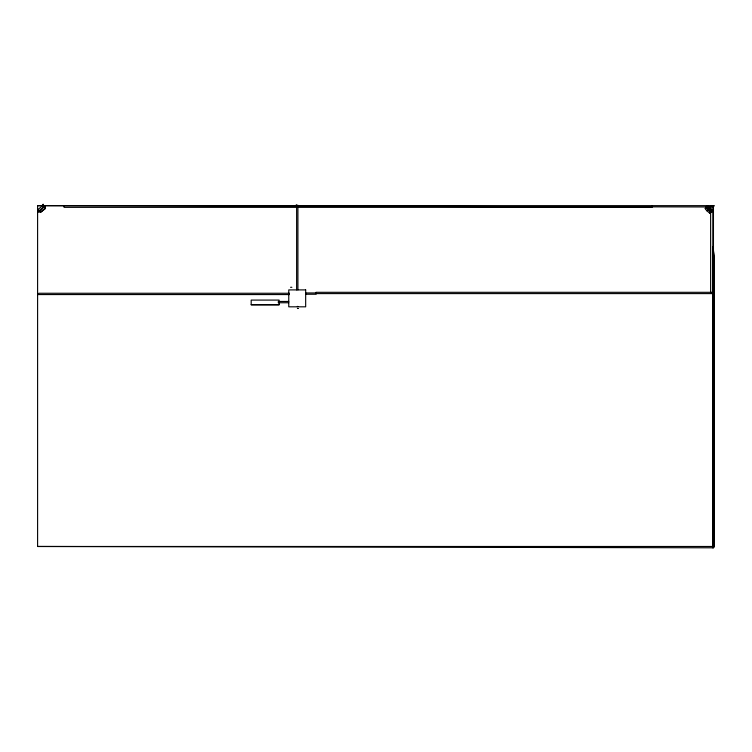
<?xml version="1.0" encoding="UTF-8"?>
<svg xmlns="http://www.w3.org/2000/svg" width="752" height="752" viewBox="0 0 752 752"><rect width="100%" height="100%" fill="white"/><g stroke="black" fill="none" stroke-linecap="round" stroke-linejoin="round"><path stroke-width="1.13" d="M296.626 289.905L296.626 207.58M297.914 289.905L297.914 207.58M711.279 292.631L710.631 292.594L710.631 211.716M297.322 306.44L297.914 306.44M296.673 205.728L297.914 205.616M296.946 205.616L296.316 204.835L295.837 205.728M713.451 254.994L713.451 206.979L713.986 205.653L37.6 205.653L37.6 546.478L713.451 547.804L714.4 546.478L714.4 259.017L713.046 246.816L712.934 547.804L712.934 206.979L713.986 205.653M44.443 206.913L45.458 208.511L40.335 212.487L39.311 210.889L44.443 206.913L44.133 207.533M40.335 212.487L45.487 208.219M713.046 547.804L714.127 546.478L714.127 259.017L713.046 246.816M705.658 207.129L706.852 205.945L708.44 205.945L713.065 210.804L711.871 211.979L710.273 211.979L705.658 207.129L706.542 207.204M707.247 207.129L708.44 205.945M709.493 212.449L709.719 213.164L706.777 210.729L707.97 209.554L706.297 207.129M710.273 211.979L711.467 210.804L713.065 210.804M709.719 213.164L710.922 211.66M38.643 211.18L43.804 206.913L45.393 206.913L44.349 205.597L42.751 205.597L37.6 209.864L38.643 211.18L40.241 211.18M711.777 206.659L711.524 205.522L711.035 206.443M39.95 210.889L39.283 211.18M38.869 294.323L37.92 294.276M710.631 205.851L711.928 205.851L710.659 205.86L710.631 208.201M710.631 292.594L711.928 292.594L711.279 292.547M38.747 210.701C37.13 211.462 40.232 212.581 39.348 210.927M296.626 205.258L297.914 205.258M713.451 206.979L37.6 205.653M290.573 287.292L291.87 287.292M713.394 292.312L316.037 292.312L316.084 294.248L305.669 294.248M305.669 292.96L316.084 292.96M38.775 293.261L289.511 293.261M316.037 293.6L713.394 293.6M37.6 294.558L289.511 294.558M278.343 301.458L288.759 301.458M278.343 302.746L288.759 302.746M251.187 304.739L279.086 304.739L279.086 300.086L251.187 300.086L251.187 304.786L279.086 304.786M37.6 546.478L714.4 546.478M710.913 211.979L707.97 209.554M705.733 208.624L705.019 208.389L706.777 210.729M707.999 208.342L709.822 210.184M706.852 205.945L711.467 210.804M708.017 207.937L711.101 211.171M42.751 205.597L43.804 206.913M41.228 209.047L42.272 210.353M713.375 246.816L713.375 258.528M652.125 205.653L652.125 207.345L64.08 207.345L64.08 205.653M278.343 301.778L278.343 302.426M714.146 394.424L714.165 405.065L714.165 388.154L714.146 394.424M42.469 204.553C43.174 206.894 44.368 203.209 42.469 204.553M711.392 210.052C712.003 212.421 713.347 208.783 711.392 210.052M297.444 308.452L298.074 308.452L297.444 308.452M37.619 211.688L38.897 211.697L37.619 211.688M305.669 289.905L288.759 289.905L288.759 306.816L305.669 306.816L305.669 289.905"/></g></svg>
